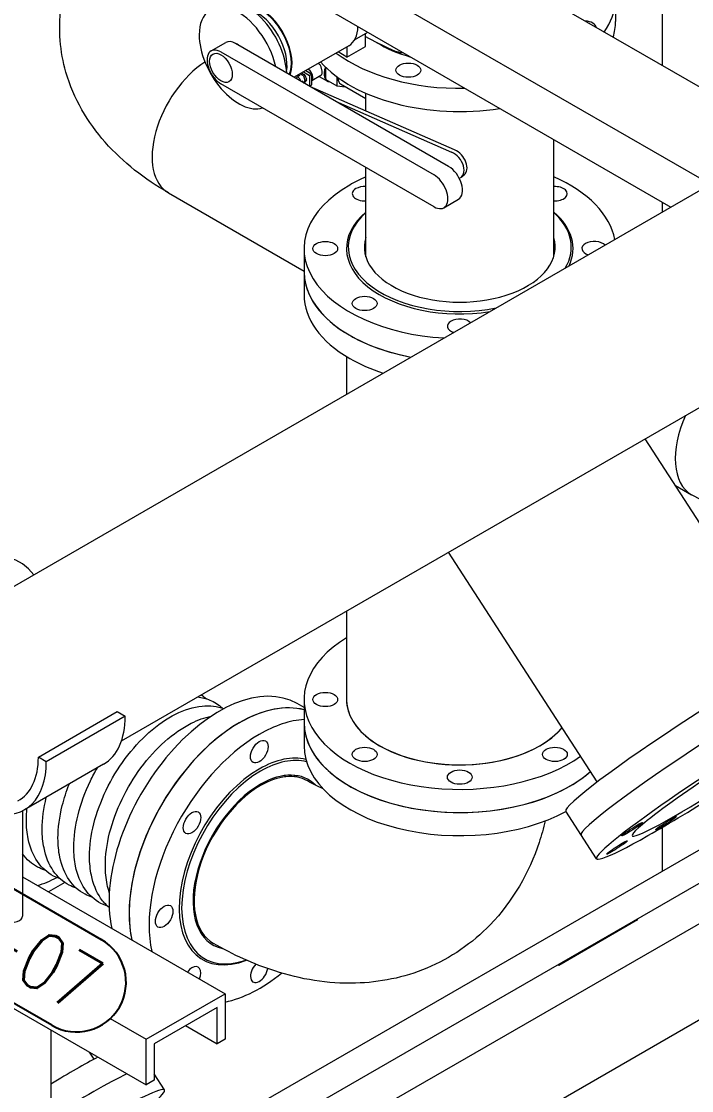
# Model space of a CAD drawing. Header units: millimetres. Extents: x -312439 to 477422, y -331570 to 212570.
# Drawn here: x 358189 to 359660, y 104905 to 107253 of the extents above; entities that cross this region are included whole.
import ezdxf

# ---------------------------------------------------------------- set-up
doc = ezdxf.new("R2010")
doc.units = ezdxf.units.MM
doc.layers.add('ARCONDTEXTO', color=4, linetype='Continuous')
doc.styles.add('ROMANS', font='romans.shx', dxfattribs={"height": 187.5})

msp = doc.modelspace()

# ---------------------------------------------------------------- linework, layer by layer
at = {"color": 5, "linetype": 'Continuous', "lineweight": 0, "extrusion": (-1.11022e-16, 0.816497, 0.57735)}
for p, q in [((357853.465, 105828.071), (361775.33, 108092.361)), ((359596.02, 107155.391), (359596.02, 107701.651)), ((358945.067, 107055.957), (358945.067, 107094.72)), ((359357.316, 106735.464), (359357.316, 106993.207)), ((358945.067, 106735.464), (358945.067, 106931.883)), ((358511.862, 106875.884), (358809.488, 106704.049)), ((358408.799, 105672.669), (360431.32, 106840.372)), ((359624.215, 106233.666), (359659.901, 106213.063))]:
    msp.add_line(p, q, dxfattribs=at)
at = {"color": 7, "linetype": 'Continuous', "lineweight": 0, "extrusion": (-1.11022e-16, 0.816497, 0.57735)}
for p, q in [((358117.363, 108009.095), (359874.235, 106994.764)), ((357936.027, 107913.789), (359701.03, 106894.764)), ((357849.425, 107863.789), (359614.428, 106844.764)), ((358226.532, 105637.065), (358399.737, 105737.065)), ((358399.737, 105737.065), (358417.058, 105727.065)), ((358417.058, 105727.065), (358243.853, 105627.065)), ((358369.295, 105621.492), (358196.09, 105521.492)), ((358243.853, 105627.065), (358226.532, 105637.065)), ((358191.878, 105519.232), (358191.878, 105288.188)), ((358191.878, 105374.046), (358636.086, 105117.582)), ((357781.915, 105310.738), (358462.881, 104917.582)), ((358462.881, 105017.582), (358636.086, 105117.582)), ((358636.086, 105117.582), (358636.086, 105017.582)), ((358618.766, 105087.582), (358480.202, 105007.582)), ((358618.766, 105007.582), (358618.766, 105087.582)), ((358384.254, 105062.977), (358462.881, 105017.582)), ((358254.053, 105038.149), (358254.053, 104762.963)), ((358549.484, 105047.582), (358618.766, 105007.582)), ((358462.881, 104917.582), (358462.881, 105017.582)), ((358480.202, 105007.582), (358480.202, 104927.582)), ((358636.086, 105017.582), (358618.766, 105007.582)), ((358480.202, 104927.582), (358462.881, 104917.582))]:
    msp.add_line(p, q, dxfattribs=at)
at = {"color": 4, "linetype": 'Continuous', "lineweight": 0, "extrusion": (-1.11022e-16, 0.816497, 0.57735)}
for p, q in [((359492.895, 107302.866), (359492.895, 107252.066)), ((358920.312, 107212.088), (358949.258, 107228.8)), ((358944.295, 107197.579), (358944.295, 107225.934)), ((358605.646, 107187.596), (358637.707, 107206.107)), ((359126.794, 106933.984), (358659.14, 107203.984)), ((358907.465, 107199.014), (358787.607, 107129.814)), ((358903.7, 107174.141), (358944.295, 107197.579)), ((358903.7, 107196.84), (358903.7, 107174.141)), ((358627.079, 107185.473), (359094.733, 106915.473)), ((358903.7, 107174.141), (358884.042, 107185.491)), ((358813.105, 107144.535), (358826.196, 107136.977)), ((358856.853, 107151.857), (358856.853, 107125.663)), ((358800.175, 107133.462), (358793.825, 107129.796)), ((358795.669, 107132.572), (358797.913, 107135.764)), ((358795.914, 107131.002), (358795.669, 107131.633)), ((358796.508, 107134.953), (358796.508, 107133.765)), ((358800.696, 107137.371), (358807.221, 107133.604)), ((358804.045, 107139.304), (358810.57, 107135.537)), ((358807.036, 107121.579), (358804.453, 107120.087)), ((358807.926, 107132.727), (358811.541, 107123.408)), ((358807.995, 107141.585), (358821.087, 107134.027)), ((358811.541, 107122.469), (358808.304, 107117.864)), ((358811.275, 107134.661), (358814.89, 107125.342)), ((358814.89, 107124.402), (358811.275, 107119.258)), ((358826.196, 107136.977), (358821.087, 107134.027)), ((358821.087, 107134.027), (358821.087, 107110.484)), ((358826.196, 107113.377), (358826.196, 107136.977)), ((358846.477, 107133.954), (358826.196, 107122.245)), ((358842.831, 107131.849), (358860.962, 107121.381)), ((358857.219, 107124.853), (358881.468, 107110.853)), ((358881.101, 107131.218), (358881.101, 107111.663)), ((359094.733, 106845.473), (358627.079, 107115.473)), ((358808.621, 107117.681), (358811.145, 107119.138)), ((358821.136, 107110.455), (358826.196, 107113.377)), ((359139.901, 106970.549), (358822.368, 107109.744)), ((358881.727, 107110.773), (358900.18, 107109.125)), ((358889.708, 107115.171), (358945.067, 107083.209)), ((358878.6, 107077.279), (359133.381, 106965.592)), ((359154.138, 106910.294), (359160.658, 106915.252)), ((359116.166, 106843.35), (359148.227, 106861.861)), ((358809.488, 106753.666), (358809.488, 106652.066)), ((358902.568, 106516.73), (358902.568, 106433.771)), ((359870.562, 105852.75), (359557.949, 106336.131)), ((359453.025, 105582.72), (359126.772, 106087.191)), ((358902.568, 105957.747), (358902.568, 105763.666)), ((358809.488, 105763.666), (358809.488, 105662.066)), ((358809.488, 105745.815), (358794.028, 105754.741)), ((359451.327, 105413.942), (359383.924, 105518.165)), ((358348.654, 104974.076), (358338.896, 104989.165)), ((358503.275, 104906.394), (358480.202, 104942.072))]:
    msp.add_line(p, q, dxfattribs=at)
at = {"color": 3, "linetype": 'Continuous', "lineweight": 0, "extrusion": (-1.11022e-16, 0.816497, 0.57735)}
for p, q in [((359596.02, 106834.136), (359596.02, 106855.391)), ((359805.795, 105507.93), (358677.724, 104856.638)), ((359596.02, 105386.817), (359596.02, 105483.046)), ((359794.919, 105428.129), (358811.303, 104860.238)), ((358284.555, 105361.914), (358248.723, 105341.226)), ((358988.023, 104874.267), (359794.839, 105340.082)), ((359541.397, 105279.758), (359368.192, 105179.758)), ((359539.665, 105280.758), (359541.397, 105279.758)), ((359368.192, 105179.758), (359366.46, 105180.758)), ((359794.839, 105128.082), (359278.798, 104830.146))]:
    msp.add_line(p, q, dxfattribs=at)
at = {"color": 1}
for points in [[(358083.273, 105398.967), (358364.47, 105236.617)], [(358255.767, 105048.338), (357974.57, 105210.687)]]:
    msp.add_lwpolyline(points, dxfattribs=at)
msp.add_arc((358310.119, 105142.478), 108.703, 240, 60, dxfattribs=at)
at = {"color": 4, "linetype": 'Continuous', "lineweight": 0}
for centre, major_axis, ratio, start_param, end_param in [((359151.192, 107302.866), (341.704, 0), 0.57735027, 5.90050862, 6.59104291), ((358665.246, 107172.509), (-60.438, 106.523), 0.57229596, 4.22328271, 7.07290387), ((358685.626, 107184.072), (60.438, -106.523), 0.57229596, 0.84465523, 3.14159265), ((358713.976, 107200.44), (48.99, -84.853), 0.57735027, 0.78539816, 2.94120843), ((358704.504, 107194.971), (47.842, -82.864), 0.57735027, 0.60973252, 2.48929781), ((358713.976, 107200.44), (47.842, -82.864), 0.57735027, 0.4172627, 2.35619449), ((358858.475, 107283.866), (48.99, -84.853), 0.57735027, 0, 0.75222545), ((359423.887, 107237.652), (27.189, 0), 0.57735027, 0.09527792, 1.4755184), ((359151.192, 107252.066), (341.704, 0), 0.57735027, 6.10917248, 6.28318531), ((358665.246, 107172.509), (-60.438, 106.523), 0.57229596, 0.78971856, 3.02809865), ((359650.022, 107660.866), (-1041.033, 0), 0.57735027, 0.82587956, 0.89663711), ((358627.079, 107150.473), (-21.433, 37.123), 0.57735027, 5.49778714, 8.6393798), ((358659.14, 107168.984), (-21.433, 37.123), 0.57735027, 5.49778714, 6.28318531), ((358665.246, 107172.509), (17.546, -30.39), 0.57735027, 2.35619449, 2.57818058), ((359151.192, 107302.866), (247.398, 0), 0.57735027, 3.88280243, 4.2637564), ((359038.693, 107216.045), (-57.612, 0), 0.57735027, 0.8383259, 1.38323893), ((359151.192, 107302.866), (341.704, 0), 0.57735027, 3.7944782, 4.74545231), ((358713.976, 107200.44), (48.99, -84.853), 0.57735027, 0.42628742, 0.78539816), ((358817.591, 107135.595), (7.932, -13.739), 0.57735027, 0.78539816, 2.25159944), ((359151.192, 107252.066), (341.704, 0), 0.57735027, 3.60737275, 4.97272542), ((358878.503, 107151.763), (-17.541, -30.382), 0.57735027, 5.01972682, 6.53826015), ((358797.255, 107123.854), (-3.43, 5.942), 0.57735027, 3.99643888, 6.99913541), ((358796.374, 107131.696), (-0.575, 0.996), 0.57735027, 0.26179939, 1.30899694), ((358807.221, 107132.664), (-0.575, 0.996), 0.57735027, 4.45058959, 5.49778714), ((358810.57, 107134.598), (0.575, -0.996), 0.57735027, 1.30899694, 2.35619449), ((358810.837, 107123.345), (-0.575, 0.996), 0.57735027, 3.40339204, 4.45058959), ((358814.186, 107125.279), (0.575, -0.996), 0.57735027, 0.26179939, 1.30899694), ((358817.591, 107135.595), (7.932, -13.739), 0.57735027, 0.08888934, 0.78539816), ((358858.104, 107126.385), (-0.885, -1.532), 0.57735027, 5.49778714, 6.28318531), ((358902.752, 107137.763), (-13.044, -22.592), 0.57735027, 5.41879695, 5.49778714), ((358902.752, 107137.763), (-13.044, -22.592), 0.57735027, 5.49778714, 6.28318531), ((358810.57, 107120.135), (0.575, -0.996), 0.57735027, 0, 0.26179939), ((358882.353, 107112.385), (-0.885, -1.532), 0.57735027, 5.49778714, 6.54498469), ((359133.381, 106937.592), (20.757, -27.297), 0.65029269, 6.07433753, 8.56148387), ((359139.901, 106942.549), (20.757, -27.297), 0.65029269, 0, 2.27829856), ((359126.794, 106898.984), (21.433, -37.123), 0.57735027, 0, 2.35619449), ((359151.192, 106753.666), (341.704, 0), 0.57735027, 2.21833582, 2.35619449), ((359094.733, 106880.473), (21.433, -37.123), 0.57735027, 5.49778714, 8.6393798), ((359151.192, 106753.666), (341.704, 0), 0.57735027, 0.10115391, 0.92325683), ((359151.192, 106753.666), (341.704, 0), 0.57735027, 2.35619449, 4.61123507), ((358942.48, 106874.166), (27.189, 0), 0.57735027, 2.35619449, 4.80770144), ((358942.48, 106874.166), (27.189, 0), 0.57735027, 1.47548387, 2.35619449), ((359359.904, 106874.166), (27.189, 0), 0.57735027, 4.61707653, 7.94929409), ((359151.192, 106753.666), (248.623, 0), 0.57735027, 2.54822804, 4.97962557), ((359151.192, 106756.866), (-244.704, 0), 0.57735027, 5.71400373, 8.18529037), ((359151.192, 106753.666), (248.623, 0), 0.57735027, 6.01594872, 6.87654992), ((359151.192, 106756.866), (-244.704, 0), 0.57735027, 2.81028392, 3.71077423), ((359446.355, 106753.666), (27.189, 0), 0.57735027, 0.51454467, 2.35619449), ((359446.355, 106753.666), (27.189, 0), 0.57735027, 2.35619449, 4.19784431), ((359151.192, 106702.866), (-341.704, 0), 0.57735027, 0, 1.25217326), ((359151.192, 106702.866), (-341.704, 0), 0.57735027, 0, 0.78539816), ((359151.192, 106652.066), (-341.704, 0), 0.57735027, 0, 0.78539816), ((359151.192, 106583.254), (27.189, 0), 0.57735027, 2.35619449, 4.19784431), ((359151.192, 106583.254), (27.189, 0), 0.57735027, 0.51454467, 2.35619449), ((359151.192, 106702.866), (-341.704, 0), 0.57735027, 0.78539816, 1.25217326), ((359151.192, 106652.066), (-341.704, 0), 0.57735027, 0.78539816, 1.05664185), ((358032.027, 105800.116), (-153.093, -265.165), 0.57735027, 2.9079585, 4.40173931), ((359670.852, 105703.728), (286.928, 185.563), 0.07116237, 0, 3.14159265), ((359151.192, 105763.666), (341.704, 0), 0.57735027, 2.38561113, 5.60107621), ((359704.554, 105651.617), (286.928, 185.563), 0.07116237, 0, 3.14159265), ((358623.176, 105458.816), (170.852, 295.924), 0.57735027, 0, 2.57913071), ((358667.17, 105433.416), (-170.852, -295.924), 0.57735027, 3.2971548, 5.72072336), ((359151.192, 105763.666), (248.623, 0), 0.57735027, 3.14159265, 5.84008023), ((359151.192, 105763.666), (-248.623, 0), 0.57735027, 0, 0.78539816), ((359738.255, 105599.505), (286.928, 185.563), 0.07116237, 0.39907672, 5.22091462), ((358667.17, 105433.416), (170.852, 295.924), 0.57735027, 0.15556215, 0.78539816), ((358667.17, 105433.416), (170.852, 295.924), 0.57735027, 0.78539816, 2.57913071), ((358711.164, 105408.016), (170.852, 295.924), 0.57735027, 0.36630377, 0.78539816), ((359151.192, 105712.866), (-341.704, 0), 0.57735027, 0, 2.35619449), ((359151.192, 105712.866), (341.704, 0), 0.57735027, 3.14159265, 5.70919437), ((359738.255, 105599.505), (-208.769, -135.015), 0.07116237, 3.63259533, 5.6659072), ((359151.192, 105763.666), (-248.623, 0), 0.57735027, 0.78539816, 2.69848758), ((359738.255, 105599.505), (-208.769, -135.015), 0.07116237, 5.6659072, 8.75631474), ((358711.164, 105408.016), (170.852, 295.924), 0.57735027, 0.78539816, 2.57913071), ((359151.192, 105662.066), (341.704, 0), 0.57735027, 3.14159265, 5.46269578), ((358711.164, 105408.016), (124.312, 215.314), 0.57735027, 0.1645607, 0.78539816), ((358713.935, 105406.416), (122.352, 211.92), 0.57735027, 0.16206146, 0.78539816), ((358711.164, 105408.016), (124.312, 215.314), 0.57735027, 0.78539816, 3.76537085), ((358713.935, 105406.416), (122.352, 211.92), 0.57735027, 0.78539816, 3.74211672), ((359151.192, 105712.866), (-341.704, 0), 0.57735027, 2.35619449, 2.56760171), ((358563.582, 105152.397), (13.595, 23.547), 0.57735027, 0.78539816, 1.34448187), ((358563.582, 105152.397), (13.595, 23.547), 0.57735027, 4.93870343, 7.06858347), ((358711.164, 105167.016), (13.595, 23.547), 0.57735027, 1.20629131, 5.26752226), ((358711.164, 105408.016), (170.852, 295.924), 0.57735027, 3.61103471, 4.13079965), ((358148.944, 104825.054), (286.928, 185.563), 0.07116237, 0.71415235, 1.15016587), ((358182.646, 104772.943), (286.928, 185.563), 0.07116237, 0.54813578, 1.27356527), ((358216.347, 104720.831), (286.928, 185.563), 0.07116237, 5.6659072, 7.6763371)]:
    msp.add_ellipse(centre, major_axis=major_axis, ratio=ratio, start_param=start_param, end_param=end_param, dxfattribs=at)
for centre, major_axis, ratio in [((358627.079, 107150.473), (17.546, -30.39), 0.57735027), ((359038.237, 107145.426), (27.189, 0), 0.57735027), ((358856.028, 106753.666), (27.189, 0), 0.57735027), ((358942.48, 106633.166), (27.189, 0), 0.57735027), ((358856.028, 105763.666), (27.189, 0), 0.57735027), ((358711.164, 105649.016), (13.595, 23.547), 0.57735027), ((358942.48, 105643.166), (27.189, 0), 0.57735027), ((359359.904, 105643.166), (27.189, 0), 0.57735027), ((359151.192, 105593.254), (27.189, 0), 0.57735027), ((358563.582, 105493.223), (13.595, 23.547), 0.57735027), ((359604.098, 105492.345), (22.831, 14.765), 0.07116237), ((359529.543, 105479.005), (22.831, 14.765), 0.07116237), ((359495.81, 105438.525), (22.831, 14.765), 0.07116237), ((358502.452, 105287.516), (13.595, 23.547), 0.57735027)]:
    msp.add_ellipse(centre, major_axis=major_axis, ratio=ratio, dxfattribs=at)
at = {"color": 5, "linetype": 'Continuous', "lineweight": 0}
for centre, major_axis, start_param, end_param in [((358598.39, 107025.755), (86.528, 149.871), 0.83707193, 3.14159265), ((358598.39, 107025.755), (-86.528, -149.871), 3.97866459, 6.28318531), ((359151.192, 106756.866), (-209.431, 0), 6.10524599, 9.60271728), ((359746.429, 106362.934), (-86.528, -149.871), 4.8785206, 6.28318531), ((358713.935, 105406.416), (104.716, 181.373), 6.12034163, 7.06858347), ((358713.935, 105406.416), (-103.062, -178.509), 3.14159265, 3.92699082), ((358667.17, 105433.416), (-95.53, -165.463), 3.06416039, 3.10267685), ((358667.17, 105433.416), (-102.879, -178.191), 2.9163402, 2.95282369), ((358667.17, 105433.416), (-104.716, -181.373), 2.88025492, 2.91639721), ((358667.17, 105433.416), (104.716, 181.373), 6.02184757, 6.05798986), ((358713.935, 105406.416), (104.716, 181.373), 0.78539816, 3.32802443), ((358713.935, 105406.416), (-103.062, -178.509), 3.92699082, 6.28318531), ((358667.17, 105433.416), (-95.53, -165.463), 0.0389158, 0.07743227), ((358667.17, 105433.416), (-102.879, -178.191), 0.18876896, 0.22525245), ((358667.17, 105433.416), (-104.716, -181.373), 0.22519545, 0.26133774), ((358667.17, 105433.416), (104.716, 181.373), 3.3667881, 3.40293039)]:
    msp.add_ellipse(centre, major_axis=major_axis, ratio=0.57735027, start_param=start_param, end_param=end_param, dxfattribs=at)
at = {"color": 3, "linetype": 'Continuous', "lineweight": 0}
for centre, major_axis, start_param, end_param in [((359746.429, 106362.934), (-86.528, -149.871), 4.8785206, 6.28318531), ((358278.151, 105658.016), (-170.852, -295.924), 0.56246194, 0.73792316)]:
    msp.add_ellipse(centre, major_axis=major_axis, ratio=0.57735027, start_param=start_param, end_param=end_param, dxfattribs=at)
at = {"color": 7, "linetype": 'Continuous', "lineweight": 0}
for centre, major_axis, start_param, end_param in [((358253.985, 105821.215), (-115.31, 199.722), 3.14159265, 3.92699082), ((358080.78, 105721.215), (-115.31, 199.722), 2.67580402, 3.92699082), ((358080.78, 105721.215), (-103.062, 178.509), 3.11488021, 3.92699082), ((358167.383, 105288.188), (24.495, 0), 3.14159265, 6.28318531)]:
    msp.add_ellipse(centre, major_axis=major_axis, ratio=0.57735027, start_param=start_param, end_param=end_param, dxfattribs=at)
at = {"color": 5, "linetype": 'Continuous', "lineweight": 0}
for points, knots in [([(358511.862, 106875.884), (358459.827, 106905.926), (358412.551, 106942.482), (358334.64, 107030.764), (358303.649, 107082.782), (358273.981, 107186.287), (358270.055, 107234.95), (358281.942, 107327.252), (358296.745, 107370.658), (358322.152, 107417.583), (358326.775, 107425.451), (358331.636, 107433.132)], [0, 0, 0, 0, 0.31415927, 0.31415927, 0.62139477, 0.62139477, 0.85961709, 0.85961709, 1.08837512, 1.08837512, 1.13573702, 1.13573702, 1.13573702, 1.13573702]), ([(360276.25, 106462.661), (360272.094, 106441.18), (360266.607, 106419.962), (360241.075, 106343.966), (360211.521, 106291.118), (360136.717, 106213.672), (360096.537, 106185.941), (360010.657, 106150.084), (359965.665, 106141.201), (359870.299, 106138.592), (359820.206, 106147.124), (359733.499, 106175.055), (359695.931, 106192.261), (359659.901, 106213.063)], [0.19829711, 0.19829711, 0.19829711, 0.19829711, 0.31415927, 0.31415927, 0.62139477, 0.62139477, 0.85961709, 0.85961709, 1.08837512, 1.08837512, 1.35326625, 1.35326625, 1.57079633, 1.57079633, 1.57079633, 1.57079633]), ([(359338.908, 105497.219), (359335.017, 105481.166), (359330.46, 105465.262), (359303.099, 105383.824), (359267.899, 105320.877), (359178.801, 105228.632), (359130.943, 105195.602), (359028.653, 105152.894), (358975.064, 105142.313), (358861.475, 105139.206), (358801.81, 105149.368), (358698.535, 105182.636), (358653.788, 105203.13), (358610.873, 105227.907)], [0.2407371, 0.2407371, 0.2407371, 0.2407371, 0.31415927, 0.31415927, 0.62139477, 0.62139477, 0.85961709, 0.85961709, 1.08837512, 1.08837512, 1.35326625, 1.35326625, 1.57079633, 1.57079633, 1.57079633, 1.57079633])]:
    msp.add_open_spline(points, degree=3, knots=knots, dxfattribs=at)
at = {"color": 4, "linetype": 'Continuous', "lineweight": 0}
for points, knots in [([(358841.064, 107160.677), (358841.383, 107160.431), (358841.695, 107160.163), (358842.656, 107159.243), (358843.27, 107158.512), (358844.384, 107156.9), (358844.885, 107156.018), (358845.768, 107154.179), (358846.15, 107153.222), (358846.803, 107151.325), (358847.096, 107150.316), (358847.598, 107148.257), (358847.808, 107147.206), (358848.139, 107145.14), (358848.262, 107144.124), (358848.422, 107142.199), (358848.46, 107141.29), (358848.46, 107139.639), (358848.422, 107138.847), (358848.262, 107137.404), (358848.139, 107136.753), (358847.808, 107135.634), (358847.598, 107135.164), (358847.096, 107134.419), (358846.803, 107134.142), (358846.477, 107133.954)], [0.6684414, 0.6684414, 0.6684414, 0.6684414, 1.24074145, 1.24074145, 2.4814829, 2.4814829, 3.72222435, 3.72222435, 4.9629658, 4.9629658, 6.2015565, 6.2015565, 7.4401472, 7.4401472, 8.6787379, 8.6787379, 9.9173286, 9.9173286, 11.1559193, 11.1559193, 12.39451, 12.39451, 13.63310071, 13.63310071, 14.87169141, 14.87169141, 14.87169141, 14.87169141]), ([(358576.063, 105769.239), (358585.388, 105768.173), (358594.358, 105765.901), (358612.764, 105758.296), (358621.95, 105752.458), (358630.003, 105745.132)], [2.110478554, 2.110478554, 2.110478554, 2.110478554, 2.279811639, 2.279811639, 2.481365294, 2.481365294, 2.481365294, 2.481365294]), ([(358338.772, 105418.933), (358338.772, 105441.644), (358342.015, 105465.944), (358354.465, 105515.353), (358363.657, 105540.45), (358386.99, 105588.961), (358401.11, 105612.371), (358432.913, 105655.27), (358450.59, 105674.75), (358487.891, 105707.867), (358507.516, 105721.482), (358546.927, 105741.275), (358566.725, 105747.46), (358602.746, 105751.026), (358619.149, 105749.227), (358633.969, 105743.77)], [0, 0, 0, 0, 0.32816351, 0.32816351, 0.65548399, 0.65548399, 0.98174571, 0.98174571, 1.30813582, 1.30813582, 1.63575105, 1.63575105, 1.96354502, 1.96354502, 2.25695781, 2.25695781, 2.25695781, 2.25695781]), ([(358373.413, 105398.933), (358373.413, 105421.644), (358376.657, 105445.944), (358389.106, 105495.353), (358398.298, 105520.45), (358421.631, 105568.961), (358435.751, 105592.371), (358467.554, 105635.27), (358485.231, 105654.75), (358522.532, 105687.867), (358542.157, 105701.482), (358576.604, 105718.782), (358591.396, 105724.111), (358605.875, 105727.112)], [0, 0, 0, 0, 0.32816351, 0.32816351, 0.65548399, 0.65548399, 0.98174571, 0.98174571, 1.30813582, 1.30813582, 1.63575105, 1.63575105, 1.88099498, 1.88099498, 1.88099498, 1.88099498]), ([(358304.131, 105438.933), (358304.131, 105461.644), (358307.374, 105485.944), (358319.824, 105535.353), (358329.016, 105560.45), (358345.452, 105594.621), (358350.611, 105604.365), (358356.137, 105613.895)], [0, 0, 0, 0, 0.328163505, 0.328163505, 0.655483987, 0.655483987, 0.788550246, 0.788550246, 0.788550246, 0.788550246]), ([(358269.49, 105458.933), (358269.49, 105481.644), (358272.733, 105505.944), (358282.947, 105546.478), (358288.142, 105562.449), (358294.438, 105578.273)], [0, 0, 0, 0, 0.328163505, 0.328163505, 0.537746572, 0.537746572, 0.537746572, 0.537746572]), ([(358274.71, 105369.747), (358269.463, 105371.422), (358264.399, 105373.535), (358245.699, 105383.352), (358233.803, 105394.159), (358214.885, 105421.747), (358208.078, 105438.747), (358201.521, 105470.616), (358200.208, 105484.453), (358200.208, 105498.933)], [5.37261634, 5.37261634, 5.37261634, 5.37261634, 5.474589709, 5.474589709, 5.767211043, 5.767211043, 6.073965029, 6.073965029, 6.283185307, 6.283185307, 6.283185307, 6.283185307]), ([(358309.351, 105349.747), (358304.104, 105351.422), (358299.04, 105353.535), (358280.34, 105363.352), (358268.444, 105374.159), (358249.526, 105401.747), (358242.719, 105418.747), (358236.162, 105450.616), (358234.849, 105464.453), (358234.849, 105478.933)], [5.37261634, 5.37261634, 5.37261634, 5.37261634, 5.474589709, 5.474589709, 5.767211043, 5.767211043, 6.073965029, 6.073965029, 6.283185307, 6.283185307, 6.283185307, 6.283185307]), ([(358343.992, 105329.747), (358338.745, 105331.422), (358333.681, 105333.535), (358314.981, 105343.352), (358303.085, 105354.159), (358284.167, 105381.747), (358277.36, 105398.747), (358270.803, 105430.616), (358269.49, 105444.453), (358269.49, 105458.933)], [5.37261634, 5.37261634, 5.37261634, 5.37261634, 5.474589709, 5.474589709, 5.767211043, 5.767211043, 6.073965029, 6.073965029, 6.283185307, 6.283185307, 6.283185307, 6.283185307]), ([(358378.633, 105309.747), (358373.386, 105311.422), (358368.322, 105313.535), (358349.622, 105323.352), (358337.726, 105334.159), (358318.808, 105361.747), (358312.001, 105378.747), (358305.444, 105410.616), (358304.131, 105424.453), (358304.131, 105438.933)], [5.37261634, 5.37261634, 5.37261634, 5.37261634, 5.474589709, 5.474589709, 5.767211043, 5.767211043, 6.073965029, 6.073965029, 6.283185307, 6.283185307, 6.283185307, 6.283185307]), ([(358240.684, 105389.191), (358235.21, 105390.906), (358229.931, 105393.095), (358212.006, 105402.532), (358200.804, 105412.362), (358191.878, 105424.542)], [5.369405011, 5.369405011, 5.369405011, 5.369405011, 5.47524393, 5.47524393, 5.746694765, 5.746694765, 5.746694765, 5.746694765]), ([(358381.796, 105306.992), (358374.757, 105312.854), (358368.503, 105319.794), (358353.449, 105341.747), (358346.642, 105358.747), (358340.085, 105390.616), (358338.772, 105404.453), (358338.772, 105418.933)], [5.597023823, 5.597023823, 5.597023823, 5.597023823, 5.767211043, 5.767211043, 6.073965029, 6.073965029, 6.283185307, 6.283185307, 6.283185307, 6.283185307]), ([(358382.175, 105339.652), (358380.264, 105345.433), (358378.668, 105351.457), (358374.726, 105370.616), (358373.413, 105384.453), (358373.413, 105398.933)], [5.972986651, 5.972986651, 5.972986651, 5.972986651, 6.073965029, 6.073965029, 6.283185307, 6.283185307, 6.283185307, 6.283185307])]:
    msp.add_open_spline(points, degree=3, knots=knots, dxfattribs=at)
at = {"color": 3, "linetype": 'Continuous', "lineweight": 0}
msp.add_open_spline([(358584.137, 105773.9), (358588.079, 105771.277), (358591.828, 105768.346), (358595.362, 105765.132)], degree=3, dxfattribs=at)
at = {"color": 5, "linetype": 'Continuous', "lineweight": 0}
msp.add_open_spline([(358851.101, 105567.714), (358840.577, 105572.22), (358829.106, 105577.935), (358816.998, 105584.926)], degree=3, dxfattribs=at)
at = {"color": 4, "linetype": 'Continuous', "lineweight": 0}
for points in [[(358234.849, 105478.933), (358234.849, 105501.165), (358237.956, 105524.919), (358243.935, 105549.115)], [(358200.208, 105498.933), (358200.208, 105507.3), (358200.646, 105515.882), (358201.513, 105524.624)]]:
    msp.add_open_spline(points, degree=3, dxfattribs=at)

# ---------------------------------------------------------------- texts
at = {"layer": 'ARCONDTEXTO', "color": 3, "linetype": 'Continuous', "lineweight": -3, "style": 'ROMANS', "width": 0.8}
msp.add_text('SP-07', height=125, rotation=330, dxfattribs=at).set_placement((357919.603, 105298.98))

doc.saveas('drawing.dxf')
